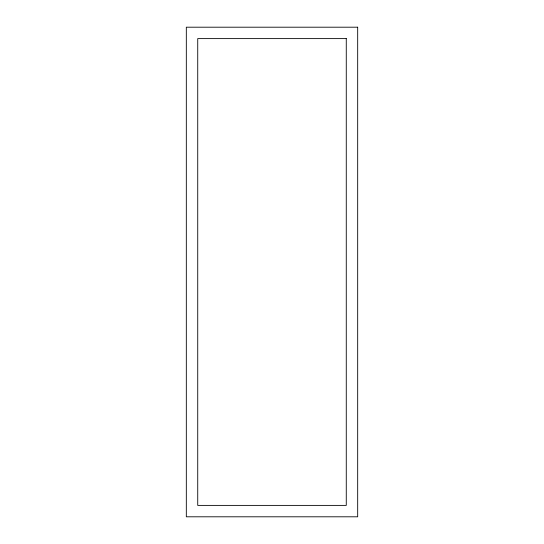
<?xml version="1.0" encoding="UTF-8"?>
<svg xmlns="http://www.w3.org/2000/svg" width="544" height="544" viewBox="0 0 544 544"><rect width="100%" height="100%" fill="white"/><g stroke="black" fill="none" stroke-linecap="round" stroke-linejoin="round"><path stroke-width="0.82" d="M357.68 27.2L186.32 27.2L186.32 516.8L357.68 516.8L357.68 27.2M346.27 38.61L197.73 38.61L197.73 505.39L346.27 505.39L346.27 38.61"/></g></svg>
